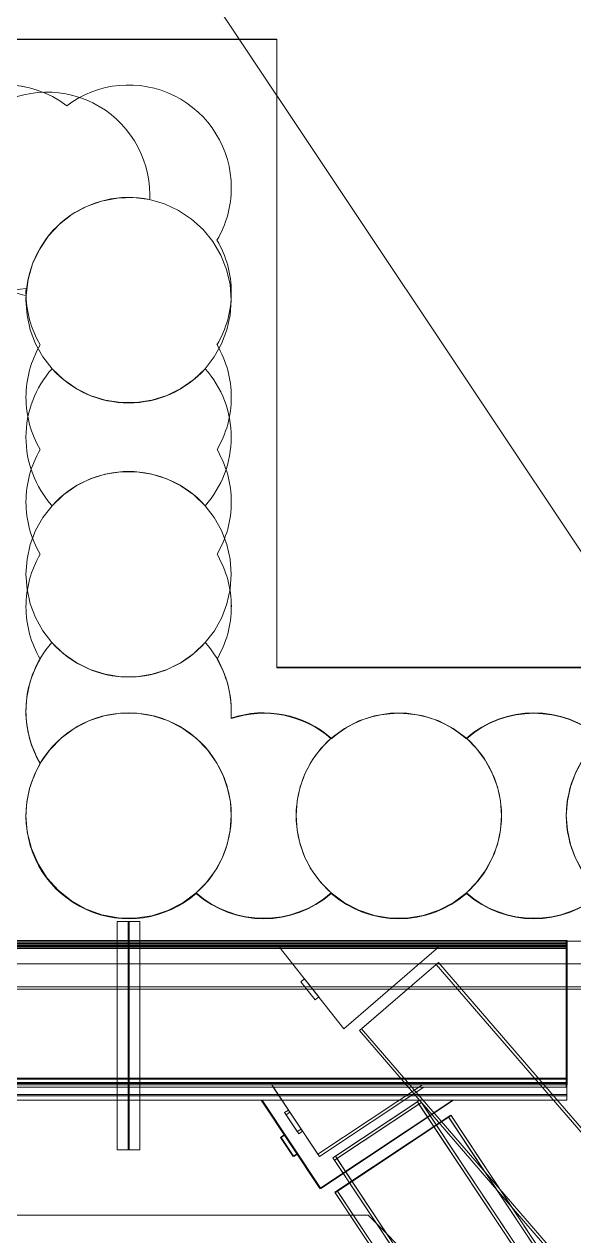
# Model space of a CAD drawing. Header units: metres. Extents: x 1753726 to 1755216, y 5920592 to 5921703.
# Drawn here: x 1755126.97 to 1755129.38, y 5921417.13 to 5921422.43 of the extents above; entities that cross this region are included whole.
import ezdxf

# ---------------------------------------------------------------- set-up
doc = ezdxf.new("R2010")
doc.units = ezdxf.units.M
for name, color, linetype, lineweight in [('A-FLOR-____-OTLN', 9, 'Continuous', 9), ('A-WALL-____-OTLN', 2, 'Continuous', 9), ('S-BEAM-____-OTLN', 7, 'Continuous', 9), ('S-FNDN-____-OTLN', 7, 'Continuous', 9)]:
    doc.layers.add(name, color=color, linetype=linetype, lineweight=lineweight)

# ---------------------------------------------------------------- blocks, each defined once
blk = doc.blocks.new('WALL CHAMFERS - WALL CHAMFERS-4050739-X-ARUP-GL-HERNE_BAY_ALIGNMENT')
at = {"layer": 'A-WALL-____-OTLN'}
blk.add_line((693.7955, 300.7049), (694.4955, 300.0049), dxfattribs=at)
blk = doc.blocks.new('308492-ARUP-STPW-MOD-1600_rvt-1-X-ARUP-GL-HERNE_BAY_ALIGNMENT')
at = {"layer": 'A-WALL-____-OTLN'}
for p, q in [((1755126.7805, 5921418.2154), (1755130.1803, 5921418.2154)), ((1755128.4803, 5921417.2154), (1755119.2805, 5921417.2154))]:
    blk.add_line(p, q, dxfattribs=at)
blk.add_blockref('WALL CHAMFERS - WALL CHAMFERS-4050739-X-ARUP-GL-HERNE_BAY_ALIGNMENT', (1754434.6848, 5921116.5106), dxfattribs=at)
blk = doc.blocks.new('Arup_Beam_Steel Circular Hollow Section_CHS_AU - STRUT 1A-5182775-X-ARUP-GL-HERNE_BAY_ALIGNMENT')
at = {"layer": 'S-BEAM-____-OTLN'}
for p, q in [((-2.9987, 0.2158), (2.9987, 0.2158)), ((-2.9987, -0.2158), (2.9987, -0.2158))]:
    blk.add_line(p, q, dxfattribs=at)
blk = doc.blocks.new('Arup_Beam_Steel Circular Hollow Section_CHS_AU - 4389171-X-ARUP-GL-HERNE_BAY_ALIGNMENT')
at = {"layer": 'S-BEAM-____-OTLN'}
for p, q in [((693.7575, 301.5129), (694.1033, 301.8116)), ((693.7575, 301.5129), (694.1033, 301.8116)), ((694.0937, 301.8033), (693.7671, 301.5212)), ((694.0937, 301.8033), (693.7671, 301.5212)), ((698.0142, 297.2647), (694.0937, 301.8033)), ((698.0239, 297.273), (694.1033, 301.8116)), ((693.7575, 301.5129), (697.678, 296.9743)), ((693.7671, 301.5212), (697.6876, 296.9826)), ((698.0239, 297.273), (697.678, 296.9743)), ((698.0239, 297.273), (697.678, 296.9743)), ((697.6876, 296.9826), (698.0142, 297.2647)), ((697.6876, 296.9826), (698.0142, 297.2647))]:
    blk.add_line(p, q, dxfattribs=at)
blk = doc.blocks.new('Arup_Beam_Steel Circular Hollow Section_CHS_AU - STRUT 2B-5217253-X-ARUP-GL-HERNE_BAY_ALIGNMENT')
at = {"layer": 'S-BEAM-____-OTLN'}
for p, q in [((-3.0682, 0.2158), (3.0682, 0.2158)), ((-3.0682, -0.2158), (3.0682, -0.2158))]:
    blk.add_line(p, q, dxfattribs=at)
blk = doc.blocks.new('Arup_Beam_Steel Circular Hollow Section_CHS_AU - 4607438-X-ARUP-GL-HERNE_BAY_ALIGNMENT')
at = {"layer": 'S-BEAM-____-OTLN'}
for p, q in [((693.6415, 300.9556), (694.0221, 301.2086)), ((693.6415, 300.9556), (694.0221, 301.2086)), ((694.0115, 301.2015), (693.6521, 300.9627)), ((694.0115, 301.2015), (693.6521, 300.9627)), ((697.4077, 296.0907), (694.0115, 301.2015)), ((697.4183, 296.0977), (694.0221, 301.2086)), ((693.6415, 300.9556), (697.0377, 295.8448)), ((693.6521, 300.9627), (697.0483, 295.8518))]:
    blk.add_line(p, q, dxfattribs=at)
blk = doc.blocks.new('Arup_Beam_Steel Circular Hollow Section_CHS_AU - STRUT 3B-5299542-X-ARUP-GL-HERNE_BAY_ALIGNMENT')
at = {"layer": 'S-BEAM-____-OTLN'}
for p, q in [((-3.026, 0.2158), (3.026, 0.2158)), ((-3.026, -0.2158), (3.026, -0.2158))]:
    blk.add_line(p, q, dxfattribs=at)
blk = doc.blocks.new('Arup_Beam_Steel Circular Hollow Section_CHS_AU - 4747192-X-ARUP-GL-HERNE_BAY_ALIGNMENT')
at = {"layer": 'S-BEAM-____-OTLN'}
for p, q in [((693.6481, 300.9456), (694.0288, 301.1986)), ((693.6481, 300.9456), (694.0288, 301.1986)), ((694.0182, 301.1915), (693.6587, 300.9527)), ((694.0182, 301.1915), (693.6587, 300.9527)), ((697.3677, 296.1509), (694.0182, 301.1915)), ((697.3783, 296.1579), (694.0288, 301.1986)), ((693.6481, 300.9456), (696.9977, 295.905)), ((693.6587, 300.9527), (697.0083, 295.912)), ((697.3783, 296.1579), (696.9977, 295.905)), ((697.3783, 296.1579), (696.9977, 295.905)), ((697.0083, 295.912), (697.3677, 296.1509)), ((697.0083, 295.912), (697.3677, 296.1509))]:
    blk.add_line(p, q, dxfattribs=at)
blk = doc.blocks.new('Arup_Beam_Steel Circular Hollow Section_CHS_AU - STRUT 4B-5167295-X-ARUP-GL-HERNE_BAY_ALIGNMENT')
at = {"layer": 'S-BEAM-____-OTLN'}
for p, q in [((-2.8845, 0.2923), (2.8845, 0.2923)), ((-2.8845, -0.2923), (2.8845, -0.2923))]:
    blk.add_line(p, q, dxfattribs=at)
blk = doc.blocks.new('Arup_Beam_Steel Circular Hollow Section_CHS_AU - 4747211-X-ARUP-GL-HERNE_BAY_ALIGNMENT')
at = {"layer": 'S-BEAM-____-OTLN'}
for p, q in [((693.651, 300.8031), (694.159, 301.1408)), ((693.651, 300.8031), (694.159, 301.1408)), ((694.1484, 301.1337), (693.6615, 300.8102)), ((694.1484, 301.1337), (693.6615, 300.8102)), ((697.3413, 296.3289), (694.1484, 301.1337)), ((697.3519, 296.3359), (694.159, 301.1408)), ((693.651, 300.8031), (696.8438, 295.9983)), ((693.6615, 300.8102), (696.8544, 296.0053)), ((697.3519, 296.3359), (696.8438, 295.9983)), ((697.3519, 296.3359), (696.8438, 295.9983)), ((696.8544, 296.0053), (697.3413, 296.3289)), ((696.8544, 296.0053), (697.3413, 296.3289))]:
    blk.add_line(p, q, dxfattribs=at)
blk = doc.blocks.new('Arup_Beam_Steel Circular Hollow Section_CHS_AU - STRUT 5B-5168537-X-ARUP-GL-HERNE_BAY_ALIGNMENT')
at = {"layer": 'S-BEAM-____-OTLN'}
for p, q in [((-2.8853, 0.2923), (2.8853, 0.2923)), ((-2.8853, -0.2923), (2.8853, -0.2923))]:
    blk.add_line(p, q, dxfattribs=at)
blk = doc.blocks.new('Arup_Beam_Steel Circular Hollow Section_CHS_AU - 4747230-X-ARUP-GL-HERNE_BAY_ALIGNMENT')
at = {"layer": 'S-BEAM-____-OTLN'}
for p, q in [((693.6498, 300.8049), (694.1578, 301.1425)), ((693.6498, 300.8049), (694.1578, 301.1425)), ((694.1473, 301.1355), (693.6604, 300.8119)), ((694.1473, 301.1355), (693.6604, 300.8119)), ((697.341, 296.3293), (694.1473, 301.1355)), ((697.3516, 296.3364), (694.1578, 301.1425)), ((693.6498, 300.8049), (696.8435, 295.9988)), ((693.6604, 300.8119), (696.8541, 296.0058)), ((697.3516, 296.3364), (696.8435, 295.9988)), ((697.3516, 296.3364), (696.8435, 295.9988)), ((696.8541, 296.0058), (697.341, 296.3293)), ((696.8541, 296.0058), (697.341, 296.3293))]:
    blk.add_line(p, q, dxfattribs=at)
blk = doc.blocks.new('STRUT END ANGLED 1 - STRUT END ANGLED 1-5070105-X-ARUP-GL-HERNE_BAY_ALIGNMENT')
at = {"layer": 'S-BEAM-____-OTLN'}
for p, q in [((694.1058, 301.8799), (693.4058, 301.8799)), ((693.4058, 301.8799), (693.6896, 301.5203)), ((693.6896, 301.5203), (693.4058, 301.8799)), ((693.4058, 301.8799), (694.1058, 301.8799)), ((693.6896, 301.5203), (693.4058, 301.8799)), ((693.4058, 301.8799), (694.1058, 301.8799)), ((694.1058, 301.8799), (693.4058, 301.8799)), ((693.4058, 301.8799), (693.6896, 301.5203)), ((693.6896, 301.5203), (694.1058, 301.8799)), ((694.1058, 301.8799), (693.6896, 301.5203)), ((694.1058, 301.8799), (693.6896, 301.5203)), ((693.6896, 301.5203), (694.1058, 301.8799)), ((693.5167, 301.7393), (693.501, 301.7269)), ((693.501, 301.7269), (693.5167, 301.7393)), ((693.501, 301.7269), (693.563, 301.6485)), ((693.563, 301.6485), (693.501, 301.7269)), ((693.5787, 301.6608), (693.5167, 301.7393)), ((693.5167, 301.7393), (693.5787, 301.6608)), ((693.563, 301.6485), (693.5787, 301.6608)), ((693.5787, 301.6608), (693.563, 301.6485))]:
    blk.add_line(p, q, dxfattribs=at)
blk = doc.blocks.new('STRUT END ANGLED 2 - STRUT END ANGLED 1-5070393-X-ARUP-GL-HERNE_BAY_ALIGNMENT')
at = {"layer": 'S-BEAM-____-OTLN'}
for p, q in [((694.0332, 301.2759), (693.3728, 301.2759)), ((693.3728, 301.2759), (693.5751, 300.9715)), ((693.5751, 300.9715), (693.3728, 301.2759)), ((693.3728, 301.2759), (694.0332, 301.2759)), ((693.5751, 300.9715), (693.3728, 301.2759)), ((693.3728, 301.2759), (694.0332, 301.2759)), ((694.0332, 301.2759), (693.3728, 301.2759)), ((693.3728, 301.2759), (693.5751, 300.9715)), ((693.5751, 300.9715), (694.0332, 301.2759)), ((694.0332, 301.2759), (693.5751, 300.9715)), ((694.0332, 301.2759), (693.5751, 300.9715)), ((693.5751, 300.9715), (694.0332, 301.2759)), ((693.4463, 301.1654), (693.4296, 301.1543)), ((693.4296, 301.1543), (693.4463, 301.1654)), ((693.4296, 301.1543), (693.485, 301.071)), ((693.485, 301.071), (693.4296, 301.1543)), ((693.5016, 301.0821), (693.4463, 301.1654)), ((693.4463, 301.1654), (693.5016, 301.0821)), ((693.485, 301.071), (693.5016, 301.0821)), ((693.5016, 301.0821), (693.485, 301.071))]:
    blk.add_line(p, q, dxfattribs=at)
blk = doc.blocks.new('STRUT END ANGLED 3 - STRUT END ANGLED 1-5071234-X-ARUP-GL-HERNE_BAY_ALIGNMENT')
at = {"layer": 'S-BEAM-____-OTLN'}
for p, q in [((694.0398, 301.2659), (693.3794, 301.2659)), ((693.3794, 301.2659), (693.5817, 300.9615)), ((693.5817, 300.9615), (693.3794, 301.2659)), ((693.3794, 301.2659), (694.0398, 301.2659)), ((693.5817, 300.9615), (693.3794, 301.2659)), ((693.3794, 301.2659), (694.0398, 301.2659)), ((694.0398, 301.2659), (693.3794, 301.2659)), ((693.3794, 301.2659), (693.5817, 300.9615)), ((693.5817, 300.9615), (694.0398, 301.2659)), ((694.0398, 301.2659), (693.5817, 300.9615)), ((694.0398, 301.2659), (693.5817, 300.9615)), ((693.5817, 300.9615), (694.0398, 301.2659)), ((693.4529, 301.1554), (693.4363, 301.1443)), ((693.4363, 301.1443), (693.4529, 301.1554)), ((693.4363, 301.1443), (693.4916, 301.061)), ((693.4916, 301.061), (693.4363, 301.1443)), ((693.5083, 301.0721), (693.4529, 301.1554)), ((693.4529, 301.1554), (693.5083, 301.0721)), ((693.4916, 301.061), (693.5083, 301.0721)), ((693.5083, 301.0721), (693.4916, 301.061))]:
    blk.add_line(p, q, dxfattribs=at)
blk = doc.blocks.new('STRUT END ANGLED 4 - STRUT END ANGLED 1-5071539-X-ARUP-GL-HERNE_BAY_ALIGNMENT')
at = {"layer": 'S-BEAM-____-OTLN'}
for p, q in [((694.1698, 301.2079), (693.3306, 301.2079)), ((693.3306, 301.2079), (693.5876, 300.8211)), ((693.5876, 300.8211), (693.3306, 301.2079)), ((693.3306, 301.2079), (694.1698, 301.2079)), ((693.5876, 300.8211), (693.3306, 301.2079)), ((693.3306, 301.2079), (694.1698, 301.2079)), ((694.1698, 301.2079), (693.3306, 301.2079)), ((693.3306, 301.2079), (693.5876, 300.8211)), ((693.5876, 300.8211), (694.1698, 301.2079)), ((694.1698, 301.2079), (693.5876, 300.8211)), ((694.1698, 301.2079), (693.5876, 300.8211)), ((693.5876, 300.8211), (694.1698, 301.2079)), ((693.4314, 301.0562), (693.4148, 301.0451)), ((693.4148, 301.0451), (693.4314, 301.0562)), ((693.4148, 301.0451), (693.4701, 300.9618)), ((693.4701, 300.9618), (693.4148, 301.0451)), ((693.4868, 300.9729), (693.4314, 301.0562)), ((693.4314, 301.0562), (693.4868, 300.9729)), ((693.4701, 300.9618), (693.4868, 300.9729)), ((693.4868, 300.9729), (693.4701, 300.9618))]:
    blk.add_line(p, q, dxfattribs=at)
blk = doc.blocks.new('STRUT END ANGLED 5 - STRUT END ANGLED 1-5071912-X-ARUP-GL-HERNE_BAY_ALIGNMENT')
at = {"layer": 'S-BEAM-____-OTLN'}
for p, q in [((694.166, 301.2079), (693.3268, 301.2079)), ((693.3268, 301.2079), (693.5838, 300.8211)), ((693.5838, 300.8211), (693.3268, 301.2079)), ((693.3268, 301.2079), (694.166, 301.2079)), ((693.5838, 300.8211), (693.3268, 301.2079)), ((693.3268, 301.2079), (694.166, 301.2079)), ((694.166, 301.2079), (693.3268, 301.2079)), ((693.3268, 301.2079), (693.5838, 300.8211)), ((693.5838, 300.8211), (694.166, 301.2079)), ((694.166, 301.2079), (693.5838, 300.8211)), ((694.166, 301.2079), (693.5838, 300.8211)), ((693.5838, 300.8211), (694.166, 301.2079)), ((693.4276, 301.0562), (693.411, 301.0451)), ((693.411, 301.0451), (693.4276, 301.0562)), ((693.411, 301.0451), (693.4663, 300.9618)), ((693.4663, 300.9618), (693.411, 301.0451)), ((693.483, 300.9729), (693.4276, 301.0562)), ((693.4276, 301.0562), (693.483, 300.9729)), ((693.4663, 300.9618), (693.483, 300.9729)), ((693.483, 300.9729), (693.4663, 300.9618))]:
    blk.add_line(p, q, dxfattribs=at)
blk = doc.blocks.new('HB_Struct Framing_Support_2 - HB_Struct Framing_Support-5141438-X-ARUP-GL-HERNE_BAY_ALIGNMENT')
at = {"layer": 'S-BEAM-____-OTLN'}
for p, q in [((0.0495, -0.015), (-0.0495, -0.015)), ((-0.0495, -0.015), (-0.0133, -0.015)), ((-0.0133, -0.015), (-0.0495, -0.015)), ((-0.0495, -0.015), (0.0495, -0.015)), ((-0.0495, -0.015), (-0.0495, -1.015)), ((-0.0495, -0.015), (-0.0495, -1.015)), ((-0.0495, -0.015), (-0.0495, -1.015)), ((-0.0495, -0.015), (-0.0495, -1.015)), ((-0.0133, -0.015), (-0.0023, -0.015)), ((-0.0133, -0.015), (-0.0023, -0.015)), ((-0.0023, -1.015), (-0.0023, -0.015)), ((-0.0023, -1.015), (-0.0023, -0.015)), ((0.0023, -0.015), (0.0023, -1.015)), ((0.0023, -0.015), (0.0133, -0.015)), ((0.0023, -0.015), (0.0133, -0.015)), ((0.0023, -1.015), (0.0023, -0.015)), ((0.0495, -0.015), (0.0133, -0.015)), ((0.0133, -0.015), (0.0495, -0.015)), ((0.0495, -1.015), (0.0495, -0.015)), ((0.0495, -0.015), (0.0495, -1.015)), ((0.0495, -0.015), (0.0495, -1.015)), ((0.0495, -0.015), (0.0495, -1.015)), ((0.0495, -1.015), (-0.0495, -1.015)), ((-0.0495, -1.015), (-0.0133, -1.015)), ((-0.0133, -1.015), (-0.0495, -1.015)), ((-0.0495, -1.015), (0.0495, -1.015)), ((-0.0023, -1.015), (-0.0133, -1.015)), ((-0.0023, -1.015), (-0.0133, -1.015)), ((0.0133, -1.015), (0.0023, -1.015)), ((0.0133, -1.015), (0.0023, -1.015)), ((0.0495, -1.015), (0.0133, -1.015)), ((0.0133, -1.015), (0.0495, -1.015))]:
    blk.add_line(p, q, dxfattribs=at)
blk = doc.blocks.new('308492-ARUP-STTW-MOD-0100_rvt-1-X-ARUP-GL-HERNE_BAY_ALIGNMENT')
at = {"layer": 'S-BEAM-____-OTLN'}
for p, q in [((1755128.0805, 5921422.3649), (1755126.8805, 5921422.3649)), ((1755126.8805, 5921422.3649), (1755128.0805, 5921422.3649)), ((1755128.0805, 5921419.6154), (1755128.0805, 5921422.3649)), ((1755128.0805, 5921422.3649), (1755128.0805, 5921419.6154)), ((1755132.8015, 5921419.6154), (1755128.0805, 5921419.6154)), ((1755128.0805, 5921419.6154), (1755132.8015, 5921419.6154)), ((1755126.2055, 5921418.4185), (1755129.3505, 5921418.4185)), ((1755129.3505, 5921418.4185), (1755126.2055, 5921418.4185)), ((1755126.2105, 5921418.4185), (1755129.3505, 5921418.4185)), ((1755129.3505, 5921418.4185), (1755126.2105, 5921418.4185)), ((1755129.3483, 5921418.4185), (1755126.2482, 5921418.4185)), ((1755129.3483, 5921418.4185), (1755126.2482, 5921418.4185)), ((1755126.2631, 5921418.4185), (1755129.3526, 5921418.4185)), ((1755129.3526, 5921418.4185), (1755126.2631, 5921418.4185)), ((1755126.8805, 5921418.4154), (1755132.8015, 5921418.4154)), ((1755126.8805, 5921418.4154), (1755132.8015, 5921418.4154)), ((1755129.3483, 5921418.4035), (1755129.3483, 5921418.4185)), ((1755129.3483, 5921418.4185), (1755129.3483, 5921418.4035)), ((1755129.3505, 5921418.3935), (1755129.3505, 5921418.4185)), ((1755129.3505, 5921418.4185), (1755129.3505, 5921418.3935)), ((1755129.3505, 5921418.3985), (1755129.3505, 5921418.4185)), ((1755129.3505, 5921418.4185), (1755129.3505, 5921418.3985)), ((1755129.3526, 5921418.4185), (1755129.3526, 5921418.4085)), ((1755129.3526, 5921418.4185), (1755129.3526, 5921418.4085)), ((1755126.2055, 5921418.3985), (1755129.3505, 5921418.3985)), ((1755129.3505, 5921418.3985), (1755126.2055, 5921418.3985)), ((1755126.2055, 5921418.3985), (1755129.3505, 5921418.3985)), ((1755129.3505, 5921418.3985), (1755126.2055, 5921418.3985)), ((1755129.3505, 5921418.3985), (1755126.2055, 5921418.3985)), ((1755129.3505, 5921418.3985), (1755126.2055, 5921418.3985)), ((1755126.2105, 5921418.3935), (1755129.3505, 5921418.3935)), ((1755129.3505, 5921418.3935), (1755126.2105, 5921418.3935)), ((1755126.2105, 5921418.3935), (1755129.3505, 5921418.3935)), ((1755129.3505, 5921418.3935), (1755126.2105, 5921418.3935)), ((1755129.3505, 5921418.3935), (1755126.2105, 5921418.3935)), ((1755129.3505, 5921418.3935), (1755126.2105, 5921418.3935)), ((1755129.3483, 5921418.4035), (1755126.2482, 5921418.4035)), ((1755129.3483, 5921418.4035), (1755126.2482, 5921418.4035)), ((1755126.2482, 5921418.4035), (1755129.3483, 5921418.4035)), ((1755129.3483, 5921418.4035), (1755126.2482, 5921418.4035)), ((1755129.3483, 5921418.4035), (1755126.2482, 5921418.4035)), ((1755129.3483, 5921418.4035), (1755126.2482, 5921418.4035)), ((1755129.3483, 5921418.3839), (1755126.2482, 5921418.3839)), ((1755126.2482, 5921418.3839), (1755129.3483, 5921418.3839)), ((1755129.3483, 5921418.3839), (1755126.2482, 5921418.3839)), ((1755129.3483, 5921418.3839), (1755126.2482, 5921418.3839)), ((1755129.3483, 5921418.3839), (1755126.2482, 5921418.3839)), ((1755129.3483, 5921418.3839), (1755126.2482, 5921418.3839)), ((1755126.2631, 5921418.4085), (1755129.3526, 5921418.4085)), ((1755129.3526, 5921418.4085), (1755126.2631, 5921418.4085)), ((1755129.3526, 5921418.4085), (1755126.2631, 5921418.4085)), ((1755129.3526, 5921418.4085), (1755126.2631, 5921418.4085)), ((1755129.3526, 5921418.4085), (1755126.2631, 5921418.4085)), ((1755129.3526, 5921418.4085), (1755126.2631, 5921418.4085)), ((1755129.3526, 5921418.3889), (1755126.2631, 5921418.3889)), ((1755129.3526, 5921418.3889), (1755126.2631, 5921418.3889)), ((1755129.3526, 5921418.3889), (1755126.2631, 5921418.3889)), ((1755129.3526, 5921418.3889), (1755126.2631, 5921418.3889)), ((1755129.3526, 5921418.3889), (1755126.2631, 5921418.3889)), ((1755129.3526, 5921418.3889), (1755126.2631, 5921418.3889)), ((1755129.3483, 5921418.3839), (1755129.3483, 5921418.4035)), ((1755129.3483, 5921418.3839), (1755129.3483, 5921418.4035)), ((1755129.3483, 5921418.3839), (1755129.3483, 5921418.4035)), ((1755129.3483, 5921418.4035), (1755129.3483, 5921418.3839)), ((1755129.3483, 5921418.3839), (1755129.3483, 5921418.3699)), ((1755129.3483, 5921418.3699), (1755129.3483, 5921418.3839)), ((1755129.3483, 5921418.3839), (1755129.3483, 5921418.3699)), ((1755129.3483, 5921418.3839), (1755129.3483, 5921418.3699)), ((1755129.3483, 5921417.8251), (1755129.3483, 5921418.3699)), ((1755129.3483, 5921417.8251), (1755129.3483, 5921418.3699)), ((1755129.3483, 5921417.8251), (1755129.3483, 5921418.3699)), ((1755129.3483, 5921418.3699), (1755129.3483, 5921417.8251)), ((1755129.3505, 5921417.7385), (1755129.3505, 5921418.3985)), ((1755129.3505, 5921418.3985), (1755129.3505, 5921417.7385)), ((1755129.3505, 5921417.7385), (1755129.3505, 5921418.3985)), ((1755129.3505, 5921418.3985), (1755129.3505, 5921417.7385)), ((1755129.3505, 5921417.7435), (1755129.3505, 5921418.3935)), ((1755129.3505, 5921418.3935), (1755129.3505, 5921417.7435)), ((1755129.3505, 5921417.7435), (1755129.3505, 5921418.3935)), ((1755129.3505, 5921418.3935), (1755129.3505, 5921417.7435)), ((1755129.3526, 5921418.4085), (1755129.3526, 5921418.3889)), ((1755129.3526, 5921418.4085), (1755129.3526, 5921418.3889)), ((1755129.3526, 5921418.3889), (1755129.3526, 5921418.4085)), ((1755129.3526, 5921418.4085), (1755129.3526, 5921418.3889)), ((1755129.3526, 5921418.3889), (1755129.3526, 5921418.3749)), ((1755129.3526, 5921418.3889), (1755129.3526, 5921418.3749)), ((1755129.3526, 5921418.3889), (1755129.3526, 5921418.3749)), ((1755129.3526, 5921418.3889), (1755129.3526, 5921418.3749)), ((1755129.3526, 5921417.8301), (1755129.3526, 5921418.3749)), ((1755129.3526, 5921418.3749), (1755129.3526, 5921417.8301)), ((1755129.3526, 5921417.8301), (1755129.3526, 5921418.3749)), ((1755129.3526, 5921418.3749), (1755129.3526, 5921417.8301)), ((1755129.3526, 5921417.8161), (1755129.3526, 5921417.8301)), ((1755129.3526, 5921417.8301), (1755129.3526, 5921417.8161)), ((1755129.3526, 5921417.8301), (1755129.3526, 5921417.8161)), ((1755129.3526, 5921417.8301), (1755129.3526, 5921417.8161)), ((1755126.2482, 5921417.8111), (1755129.3483, 5921417.8111)), ((1755129.3483, 5921417.8111), (1755126.2482, 5921417.8111)), ((1755129.3483, 5921417.8111), (1755126.2482, 5921417.8111)), ((1755126.2482, 5921417.8111), (1755129.3483, 5921417.8111)), ((1755129.3483, 5921417.8111), (1755126.2482, 5921417.8111)), ((1755129.3483, 5921417.8111), (1755126.2482, 5921417.8111)), ((1755126.2482, 5921417.7915), (1755129.3483, 5921417.7915)), ((1755129.3483, 5921417.7915), (1755126.2482, 5921417.7915)), ((1755126.2482, 5921417.7915), (1755129.3483, 5921417.7915)), ((1755129.3483, 5921417.7915), (1755126.2482, 5921417.7915)), ((1755126.2482, 5921417.7915), (1755129.3483, 5921417.7915)), ((1755129.3483, 5921417.7915), (1755126.2482, 5921417.7915)), ((1755129.3483, 5921417.7765), (1755126.2482, 5921417.7765)), ((1755129.3483, 5921417.7765), (1755126.2482, 5921417.7765)), ((1755126.2631, 5921417.8161), (1755129.3526, 5921417.8161)), ((1755129.3526, 5921417.8161), (1755126.2631, 5921417.8161)), ((1755129.3526, 5921417.8161), (1755126.2631, 5921417.8161)), ((1755126.2631, 5921417.8161), (1755129.3526, 5921417.8161)), ((1755129.3526, 5921417.8161), (1755126.2631, 5921417.8161)), ((1755129.3526, 5921417.8161), (1755126.2631, 5921417.8161)), ((1755126.2631, 5921417.7965), (1755129.3526, 5921417.7965)), ((1755129.3526, 5921417.7965), (1755126.2631, 5921417.7965)), ((1755126.2631, 5921417.7965), (1755129.3526, 5921417.7965)), ((1755129.3526, 5921417.7965), (1755126.2631, 5921417.7965)), ((1755126.2631, 5921417.7965), (1755129.3526, 5921417.7965)), ((1755129.3526, 5921417.7965), (1755126.2631, 5921417.7965)), ((1755129.3526, 5921417.7865), (1755126.2631, 5921417.7865)), ((1755129.3526, 5921417.7865), (1755126.2631, 5921417.7865)), ((1755129.3483, 5921417.8251), (1755129.3483, 5921417.8111)), ((1755129.3483, 5921417.8251), (1755129.3483, 5921417.8111)), ((1755129.3483, 5921417.8251), (1755129.3483, 5921417.8111)), ((1755129.3483, 5921417.8251), (1755129.3483, 5921417.8111)), ((1755129.3483, 5921417.7915), (1755129.3483, 5921417.8111)), ((1755129.3483, 5921417.8111), (1755129.3483, 5921417.7915)), ((1755129.3483, 5921417.7915), (1755129.3483, 5921417.8111)), ((1755129.3483, 5921417.8111), (1755129.3483, 5921417.7915)), ((1755129.3483, 5921417.7915), (1755129.3483, 5921417.7765)), ((1755129.3483, 5921417.7765), (1755129.3483, 5921417.7915)), ((1755129.3526, 5921417.7965), (1755129.3526, 5921417.8161)), ((1755129.3526, 5921417.8161), (1755129.3526, 5921417.7965)), ((1755129.3526, 5921417.7965), (1755129.3526, 5921417.8161)), ((1755129.3526, 5921417.8161), (1755129.3526, 5921417.7965)), ((1755129.3526, 5921417.7965), (1755129.3526, 5921417.7865)), ((1755129.3526, 5921417.7865), (1755129.3526, 5921417.7965)), ((1755126.2055, 5921417.7385), (1755129.3505, 5921417.7385)), ((1755129.3505, 5921417.7385), (1755126.2055, 5921417.7385)), ((1755126.2055, 5921417.7385), (1755129.3505, 5921417.7385)), ((1755129.3505, 5921417.7385), (1755126.2055, 5921417.7385)), ((1755129.3505, 5921417.7385), (1755126.2055, 5921417.7385)), ((1755129.3505, 5921417.7385), (1755126.2055, 5921417.7385)), ((1755126.2105, 5921417.7435), (1755129.3505, 5921417.7435)), ((1755129.3505, 5921417.7435), (1755126.2105, 5921417.7435)), ((1755126.2105, 5921417.7435), (1755129.3505, 5921417.7435)), ((1755129.3505, 5921417.7435), (1755126.2105, 5921417.7435)), ((1755129.3505, 5921417.7435), (1755126.2105, 5921417.7435)), ((1755129.3505, 5921417.7435), (1755126.2105, 5921417.7435)), ((1755129.3505, 5921417.7435), (1755129.3505, 5921417.7185)), ((1755129.3505, 5921417.7185), (1755129.3505, 5921417.7435)), ((1755129.3505, 5921417.7385), (1755129.3505, 5921417.7185)), ((1755129.3505, 5921417.7185), (1755129.3505, 5921417.7385)), ((1755126.2055, 5921417.7185), (1755129.3505, 5921417.7185)), ((1755129.3505, 5921417.7185), (1755126.2055, 5921417.7185)), ((1755126.2105, 5921417.7185), (1755129.3505, 5921417.7185)), ((1755129.3505, 5921417.7185), (1755126.2105, 5921417.7185))]:
    blk.add_line(p, q, dxfattribs=at)
at = {"layer": 'S-FNDN-____-OTLN'}
for p, q in [((1755120.2807, 5921422.3636), (1755128.0807, 5921422.3636)), ((1755128.0807, 5921422.3636), (1755120.2807, 5921422.3636)), ((1755128.0807, 5921422.3636), (1755128.0807, 5921419.6126)), ((1755128.0807, 5921419.6126), (1755128.0807, 5921422.3636)), ((1755128.0807, 5921419.6126), (1755134.0017, 5921419.6126)), ((1755134.0017, 5921419.6126), (1755128.0807, 5921419.6126)), ((1755132.7017, 5921418.3156), (1755126.7807, 5921418.3156)), ((1755126.7807, 5921418.3156), (1755132.7017, 5921418.3156))]:
    blk.add_line(p, q, dxfattribs=at)
at = {"layer": 'S-FNDN-____-OTLN', "flags": 128}
for points in [[(1755126.981, 5921421.2428), (1755126.9897, 5921421.3129), (1755127.0094, 5921421.3809), (1755127.0395, 5921421.4449), (1755127.0792, 5921421.5034), (1755127.1277, 5921421.555), (1755127.1836, 5921421.5984), (1755127.2456, 5921421.6324), (1755127.3122, 5921421.6563), (1755127.3817, 5921421.6695), (1755127.4524, 5921421.6716), (1755127.5226, 5921421.6626)], [(1755127.5226, 5921421.6626), (1755127.4524, 5921421.6716), (1755127.3817, 5921421.6695), (1755127.3122, 5921421.6563), (1755127.2456, 5921421.6324), (1755127.1836, 5921421.5984), (1755127.1277, 5921421.555), (1755127.0792, 5921421.5034), (1755127.0395, 5921421.4449), (1755127.0094, 5921421.3809), (1755126.9897, 5921421.3129), (1755126.981, 5921421.2428)], [(1755127.5226, 5921421.6626), (1755127.5881, 5921421.6437), (1755127.6499, 5921421.615), (1755127.7068, 5921421.5774), (1755127.7572, 5921421.5316), (1755127.8002, 5921421.4787), (1755127.8347, 5921421.4199), (1755127.86, 5921421.3566), (1755127.8753, 5921421.2902), (1755127.8805, 5921421.2222)], [(1755127.8805, 5921421.2222), (1755127.8753, 5921421.2902), (1755127.86, 5921421.3566), (1755127.8347, 5921421.4199), (1755127.8002, 5921421.4787), (1755127.7572, 5921421.5316), (1755127.7068, 5921421.5774), (1755127.6499, 5921421.615), (1755127.5881, 5921421.6437), (1755127.5226, 5921421.6626)], [(1755126.9805, 5921421.2222), (1755126.9806, 5921421.2325), (1755126.981, 5921421.2428)], [(1755126.981, 5921421.2428), (1755126.9806, 5921421.2325), (1755126.9805, 5921421.2222)], [(1755127.0951, 5921420.9222), (1755127.055, 5921420.9741), (1755127.023, 5921421.0314), (1755126.9995, 5921421.0927), (1755126.9853, 5921421.1567), (1755126.9805, 5921421.2222)], [(1755126.9805, 5921421.2222), (1755126.9853, 5921421.1567), (1755126.9995, 5921421.0927), (1755127.023, 5921421.0314), (1755127.055, 5921420.9741), (1755127.0951, 5921420.9222)], [(1755127.8805, 5921421.2222), (1755127.8757, 5921421.1567), (1755127.8615, 5921421.0927), (1755127.8381, 5921421.0314), (1755127.806, 5921420.9741), (1755127.7659, 5921420.9222)], [(1755127.7659, 5921420.9222), (1755127.806, 5921420.9741), (1755127.8381, 5921421.0314), (1755127.8615, 5921421.0927), (1755127.8757, 5921421.1567), (1755127.8805, 5921421.2222)], [(1755127.7659, 5921420.9222), (1755127.7163, 5921420.8746), (1755127.66, 5921420.8351), (1755127.5984, 5921420.8047), (1755127.5328, 5921420.784), (1755127.4649, 5921420.7735), (1755127.3961, 5921420.7735), (1755127.3282, 5921420.784), (1755127.2626, 5921420.8047), (1755127.201, 5921420.8351), (1755127.1447, 5921420.8746), (1755127.0951, 5921420.9222)], [(1755127.0951, 5921420.9222), (1755127.1447, 5921420.8746), (1755127.201, 5921420.8351), (1755127.2626, 5921420.8047), (1755127.3282, 5921420.784), (1755127.3961, 5921420.7735), (1755127.4649, 5921420.7735), (1755127.5328, 5921420.784), (1755127.5984, 5921420.8047), (1755127.66, 5921420.8351), (1755127.7163, 5921420.8746), (1755127.7659, 5921420.9222)], [(1755127.0951, 5921420.3221), (1755127.1447, 5921420.3697), (1755127.201, 5921420.4092), (1755127.2626, 5921420.4397), (1755127.3282, 5921420.4604), (1755127.3961, 5921420.4708), (1755127.4649, 5921420.4708), (1755127.5328, 5921420.4604), (1755127.5984, 5921420.4397), (1755127.66, 5921420.4092), (1755127.7163, 5921420.3697), (1755127.7659, 5921420.3221)], [(1755127.7659, 5921420.3221), (1755127.7163, 5921420.3697), (1755127.66, 5921420.4092), (1755127.5984, 5921420.4397), (1755127.5328, 5921420.4604), (1755127.4649, 5921420.4708), (1755127.3961, 5921420.4708), (1755127.3282, 5921420.4604), (1755127.2626, 5921420.4397), (1755127.201, 5921420.4092), (1755127.1447, 5921420.3697), (1755127.0951, 5921420.3221)], [(1755126.9805, 5921420.0222), (1755126.9853, 5921420.0876), (1755126.9995, 5921420.1517), (1755127.023, 5921420.213), (1755127.055, 5921420.2702), (1755127.0951, 5921420.3221)], [(1755127.0951, 5921420.3221), (1755127.055, 5921420.2702), (1755127.023, 5921420.213), (1755126.9995, 5921420.1517), (1755126.9853, 5921420.0876), (1755126.9805, 5921420.0222)], [(1755127.7659, 5921420.3221), (1755127.806, 5921420.2702), (1755127.8381, 5921420.213), (1755127.8615, 5921420.1517), (1755127.8757, 5921420.0876), (1755127.8805, 5921420.0222)], [(1755127.8805, 5921420.0222), (1755127.8757, 5921420.0876), (1755127.8615, 5921420.1517), (1755127.8381, 5921420.213), (1755127.806, 5921420.2702), (1755127.7659, 5921420.3221)], [(1755127.0943, 5921419.7231), (1755127.0545, 5921419.7749), (1755127.0227, 5921419.832), (1755126.9994, 5921419.8931), (1755126.9853, 5921419.9569), (1755126.9805, 5921420.0222)], [(1755126.9805, 5921420.0222), (1755126.9853, 5921419.9569), (1755126.9994, 5921419.8931), (1755127.0227, 5921419.832), (1755127.0545, 5921419.7749), (1755127.0943, 5921419.7231)], [(1755127.8805, 5921420.0222), (1755127.8758, 5921419.9569), (1755127.8616, 5921419.8931), (1755127.8384, 5921419.832), (1755127.8065, 5921419.7749), (1755127.7667, 5921419.7231)], [(1755127.7667, 5921419.7231), (1755127.8065, 5921419.7749), (1755127.8384, 5921419.832), (1755127.8616, 5921419.8931), (1755127.8758, 5921419.9569), (1755127.8805, 5921420.0222)], [(1755127.7667, 5921419.7231), (1755127.7171, 5921419.6752), (1755127.6607, 5921419.6355), (1755127.5989, 5921419.6049), (1755127.5332, 5921419.584), (1755127.465, 5921419.5735), (1755127.396, 5921419.5735), (1755127.3279, 5921419.584), (1755127.2621, 5921419.6049), (1755127.2003, 5921419.6355), (1755127.144, 5921419.6752), (1755127.0943, 5921419.7231)], [(1755127.0943, 5921419.7231), (1755127.144, 5921419.6752), (1755127.2003, 5921419.6355), (1755127.2621, 5921419.6049), (1755127.3279, 5921419.584), (1755127.396, 5921419.5735), (1755127.465, 5921419.5735), (1755127.5332, 5921419.584), (1755127.5989, 5921419.6049), (1755127.6607, 5921419.6355), (1755127.7171, 5921419.6752), (1755127.7667, 5921419.7231)], [(1755127.8805, 5921419.4239), (1755127.8802, 5921419.4079), (1755127.8794, 5921419.3919)], [(1755127.8794, 5921419.3919), (1755127.8802, 5921419.4079), (1755127.8805, 5921419.4239)], [(1755127.0433, 5921419.1946), (1755127.0846, 5921419.2532), (1755127.1347, 5921419.3045), (1755127.1922, 5921419.3472), (1755127.2559, 5921419.3801), (1755127.3239, 5921419.4026), (1755127.3947, 5921419.414), (1755127.4663, 5921419.414), (1755127.5371, 5921419.4026), (1755127.6052, 5921419.3801), (1755127.6688, 5921419.3472), (1755127.7264, 5921419.3045), (1755127.7764, 5921419.2532), (1755127.8177, 5921419.1946)], [(1755127.8177, 5921419.1946), (1755127.7764, 5921419.2532), (1755127.7264, 5921419.3045), (1755127.6688, 5921419.3472), (1755127.6052, 5921419.3801), (1755127.5371, 5921419.4026), (1755127.4663, 5921419.414), (1755127.3947, 5921419.414), (1755127.3239, 5921419.4026), (1755127.2559, 5921419.3801), (1755127.1922, 5921419.3472), (1755127.1347, 5921419.3045), (1755127.0846, 5921419.2532), (1755127.0433, 5921419.1946)], [(1755128.3186, 5921419.3043), (1755128.3763, 5921419.347), (1755128.4399, 5921419.3801), (1755128.508, 5921419.4026), (1755128.5788, 5921419.414), (1755128.6506, 5921419.414), (1755128.7214, 5921419.4026), (1755128.7895, 5921419.3801), (1755128.8532, 5921419.347), (1755128.9108, 5921419.3043)], [(1755128.9108, 5921419.3043), (1755128.8532, 5921419.347), (1755128.7895, 5921419.3801), (1755128.7214, 5921419.4026), (1755128.6506, 5921419.414), (1755128.5788, 5921419.414), (1755128.508, 5921419.4026), (1755128.4399, 5921419.3801), (1755128.3763, 5921419.347), (1755128.3186, 5921419.3043)], [(1755128.1647, 5921418.9654), (1755128.1692, 5921419.0292), (1755128.1828, 5921419.0916), (1755128.205, 5921419.1515), (1755128.2355, 5921419.2077), (1755128.2736, 5921419.2589), (1755128.3186, 5921419.3043)], [(1755128.3186, 5921419.3043), (1755128.2736, 5921419.2589), (1755128.2355, 5921419.2077), (1755128.205, 5921419.1515), (1755128.1828, 5921419.0916), (1755128.1692, 5921419.0292), (1755128.1647, 5921418.9654)], [(1755128.9108, 5921419.3043), (1755128.9558, 5921419.259), (1755128.9939, 5921419.2077), (1755129.0244, 5921419.1515), (1755129.0466, 5921419.0916), (1755129.0602, 5921419.0292), (1755129.0647, 5921418.9654)], [(1755129.0647, 5921418.9654), (1755129.0602, 5921419.0292), (1755129.0466, 5921419.0916), (1755129.0244, 5921419.1515), (1755128.9939, 5921419.2077), (1755128.9558, 5921419.259), (1755128.9108, 5921419.3043)], [(1755129.3489, 5921418.9654), (1755129.3534, 5921419.0292), (1755129.367, 5921419.0916), (1755129.3892, 5921419.1515), (1755129.4197, 5921419.2077), (1755129.4578, 5921419.259), (1755129.5028, 5921419.3043)], [(1755129.5028, 5921419.3043), (1755129.4578, 5921419.259), (1755129.4197, 5921419.2077), (1755129.3892, 5921419.1515), (1755129.367, 5921419.0916), (1755129.3534, 5921419.0292), (1755129.3489, 5921418.9654)], [(1755126.9805, 5921418.9654), (1755126.9845, 5921419.0254), (1755126.9965, 5921419.0843), (1755127.0162, 5921419.141), (1755127.0433, 5921419.1946)], [(1755127.0433, 5921419.1946), (1755127.0162, 5921419.141), (1755126.9965, 5921419.0843), (1755126.9845, 5921419.0254), (1755126.9805, 5921418.9654)], [(1755127.8177, 5921419.1946), (1755127.8448, 5921419.141), (1755127.8645, 5921419.0843), (1755127.8765, 5921419.0254), (1755127.8805, 5921418.9654)], [(1755127.8805, 5921418.9654), (1755127.8765, 5921419.0254), (1755127.8645, 5921419.0843), (1755127.8448, 5921419.141), (1755127.8177, 5921419.1946)], [(1755127.7266, 5921418.6265), (1755127.6675, 5921418.5829), (1755127.602, 5921418.5494), (1755127.532, 5921418.527), (1755127.4593, 5921418.5163), (1755127.3859, 5921418.5176), (1755127.3136, 5921418.5309), (1755127.2444, 5921418.5557), (1755127.1802, 5921418.5915), (1755127.1227, 5921418.6372), (1755127.0734, 5921418.6917), (1755127.0336, 5921418.7534), (1755127.0044, 5921418.8209), (1755126.9865, 5921418.8922), (1755126.9805, 5921418.9654)], [(1755126.9805, 5921418.9654), (1755126.9865, 5921418.8922), (1755127.0044, 5921418.8209), (1755127.0336, 5921418.7534), (1755127.0734, 5921418.6917), (1755127.1227, 5921418.6372), (1755127.1802, 5921418.5915), (1755127.2444, 5921418.5557), (1755127.3136, 5921418.5309), (1755127.3859, 5921418.5176), (1755127.4593, 5921418.5163), (1755127.532, 5921418.527), (1755127.602, 5921418.5494), (1755127.6675, 5921418.5829), (1755127.7266, 5921418.6265)], [(1755127.8805, 5921418.9654), (1755127.876, 5921418.9016), (1755127.8624, 5921418.8392), (1755127.8402, 5921418.7793), (1755127.8097, 5921418.7231), (1755127.7716, 5921418.6719), (1755127.7266, 5921418.6265)], [(1755127.7266, 5921418.6265), (1755127.7716, 5921418.6719), (1755127.8097, 5921418.7231), (1755127.8402, 5921418.7793), (1755127.8624, 5921418.8392), (1755127.876, 5921418.9016), (1755127.8805, 5921418.9654)], [(1755128.3186, 5921418.6265), (1755128.2736, 5921418.6719), (1755128.2355, 5921418.7231), (1755128.205, 5921418.7793), (1755128.1828, 5921418.8392), (1755128.1692, 5921418.9016), (1755128.1647, 5921418.9654)], [(1755128.1647, 5921418.9654), (1755128.1692, 5921418.9016), (1755128.1828, 5921418.8392), (1755128.205, 5921418.7793), (1755128.2355, 5921418.7231), (1755128.2736, 5921418.6719), (1755128.3186, 5921418.6265)], [(1755129.0647, 5921418.9654), (1755129.0602, 5921418.9016), (1755129.0466, 5921418.8392), (1755129.0244, 5921418.7793), (1755128.9939, 5921418.7231), (1755128.9558, 5921418.6719), (1755128.9108, 5921418.6265)], [(1755128.9108, 5921418.6265), (1755128.9558, 5921418.6719), (1755128.9939, 5921418.7231), (1755129.0244, 5921418.7793), (1755129.0466, 5921418.8392), (1755129.0602, 5921418.9016), (1755129.0647, 5921418.9654)], [(1755129.5028, 5921418.6265), (1755129.4578, 5921418.6719), (1755129.4197, 5921418.7231), (1755129.3892, 5921418.7793), (1755129.367, 5921418.8392), (1755129.3534, 5921418.9016), (1755129.3489, 5921418.9654)], [(1755129.3489, 5921418.9654), (1755129.3534, 5921418.9016), (1755129.367, 5921418.8392), (1755129.3892, 5921418.7793), (1755129.4197, 5921418.7231), (1755129.4578, 5921418.6719), (1755129.5028, 5921418.6265)], [(1755128.9108, 5921418.6265), (1755128.8532, 5921418.5838), (1755128.7895, 5921418.5507), (1755128.7214, 5921418.5282), (1755128.6506, 5921418.5168), (1755128.5788, 5921418.5168), (1755128.508, 5921418.5282), (1755128.4399, 5921418.5507), (1755128.3763, 5921418.5838), (1755128.3186, 5921418.6265)], [(1755128.3186, 5921418.6265), (1755128.3763, 5921418.5838), (1755128.4399, 5921418.5507), (1755128.508, 5921418.5282), (1755128.5788, 5921418.5168), (1755128.6506, 5921418.5168), (1755128.7214, 5921418.5282), (1755128.7895, 5921418.5507), (1755128.8532, 5921418.5838), (1755128.9108, 5921418.6265)]]:
    blk.add_lwpolyline(points, dxfattribs=at)
at = {"layer": 'S-FNDN-____-OTLN'}
for centre, start, end in [((1755127.0731, 5921421.6832), 0, 126.9288), ((1755127.4307, 5921421.7146), 0, 127.0026), ((1755127.4307, 5921421.7146), 329.3371, 360), ((1755127.4307, 5921421.7146), 329.3371, 0), ((1755127.4305, 5921421.2222), 78.1935, 177.3839), ((1755127.4305, 5921421.2222), 78.1935, 177.3839), ((1755127.0731, 5921421.6832), 357.3839, 0), ((1755127.4307, 5921421.2556), 0, 30.6629), ((1755127.4307, 5921421.2556), 0, 30.6629), ((1755126.8891, 5921421.7146), 232.9974, 281.8031), ((1755126.8891, 5921421.7146), 232.9974, 281.8031), ((1755127.0731, 5921421.6832), 226.7853, 258.1935), ((1755127.0731, 5921421.6832), 226.7853, 258.1935), ((1755127.4307, 5921421.2556), 177.6435, 180), ((1755127.4307, 5921421.2556), 180, 210.6268), ((1755127.4307, 5921421.2556), 180, 210.6268), ((1755127.4307, 5921421.2556), 329.3732, 0), ((1755127.4307, 5921420.7971), 149.3732, 180), ((1755127.4307, 5921420.7971), 149.3732, 180), ((1755127.4307, 5921420.7971), 0, 30.6268), ((1755127.4307, 5921420.7971), 0, 30.6268), ((1755127.4305, 5921420.6222), 138.1897, 180), ((1755127.4305, 5921420.6222), 138.1897, 180), ((1755127.4305, 5921421.2222), 221.8103, 318.1897), ((1755127.4305, 5921421.2222), 221.8103, 318.1897), ((1755127.4305, 5921420.6222), 360, 41.8103), ((1755127.4305, 5921420.6222), 0, 41.8103), ((1755127.4307, 5921420.7971), 180, 210.6268), ((1755127.4307, 5921420.7971), 180, 210.6268), ((1755127.4307, 5921420.7971), 329.3732, 360), ((1755127.4307, 5921420.7971), 329.3732, 0), ((1755127.4305, 5921420.6222), 180, 221.8103), ((1755127.4305, 5921420.6222), 180, 221.8103), ((1755127.4305, 5921420.6222), 318.1897, 0), ((1755127.4305, 5921420.6222), 318.1897, 360), ((1755127.4307, 5921420.3386), 149.3732, 180), ((1755127.4307, 5921420.3386), 149.3732, 180), ((1755127.4307, 5921420.3386), 0, 30.6268), ((1755127.4307, 5921420.3386), 0, 30.6268), ((1755127.4305, 5921420.0222), 41.8103, 138.1897), ((1755127.4305, 5921420.0222), 41.8103, 138.1897), ((1755127.4307, 5921420.3386), 180, 210.6268), ((1755127.4307, 5921420.3386), 329.3732, 0), ((1755127.4307, 5921419.8801), 149.3732, 180), ((1755127.4307, 5921419.8801), 149.3732, 180), ((1755127.4307, 5921419.8801), 0, 30.6268), ((1755127.4307, 5921419.8801), 180, 210.6268), ((1755127.4307, 5921419.8801), 180, 210.6268), ((1755127.4307, 5921419.8801), 329.3732, 0), ((1755127.4307, 5921419.8801), 329.3732, 0), ((1755127.4305, 5921419.4239), 138.3388, 180), ((1755127.4305, 5921419.4239), 138.3388, 180), ((1755127.4305, 5921420.0222), 221.6612, 318.3388), ((1755127.4305, 5921420.0222), 221.6612, 318.3388), ((1755127.4305, 5921419.4239), 360, 41.6612), ((1755127.4305, 5921419.4239), 0, 41.6612), ((1755127.4307, 5921419.4216), 149.3732, 180), ((1755127.4307, 5921419.4216), 149.3732, 180), ((1755127.4307, 5921419.4216), 0, 30.6268), ((1755127.4307, 5921419.4216), 360, 30.6268), ((1755127.4305, 5921419.4239), 180, 210.6268), ((1755127.4305, 5921419.4239), 180, 210.6268), ((1755127.4307, 5921419.4216), 180, 210.6268), ((1755127.4307, 5921419.4216), 355.9345, 0), ((1755127.4307, 5921419.4216), 355.9345, 0), ((1755127.4305, 5921418.9654), 30.6268, 149.3732), ((1755127.4305, 5921418.9654), 30.6268, 149.3732), ((1755128.0226, 5921418.9654), 48.8609, 108.5598), ((1755128.0226, 5921418.9654), 48.8609, 108.5598), ((1755128.0228, 5921418.9631), 48.8609, 108.5598), ((1755128.0228, 5921418.9631), 48.8609, 108.5598), ((1755128.6149, 5921418.9631), 48.8609, 131.1391), ((1755128.6149, 5921418.9631), 48.8609, 131.1391), ((1755129.2068, 5921418.9654), 48.8609, 131.1391), ((1755129.2068, 5921418.9654), 48.8609, 131.1391), ((1755129.207, 5921418.9631), 48.8609, 131.1391), ((1755129.207, 5921418.9631), 48.8609, 131.1391), ((1755128.6147, 5921418.9654), 131.1391, 180), ((1755128.6147, 5921418.9654), 0, 48.8609), ((1755128.6147, 5921418.9654), 0, 48.8609), ((1755129.7989, 5921418.9654), 131.1391, 180), ((1755127.4307, 5921418.9631), 149.3732, 180), ((1755127.4307, 5921418.9631), 149.3732, 180), ((1755127.4305, 5921418.9654), 0, 30.6268), ((1755127.4305, 5921418.9654), 0, 30.6268), ((1755127.4307, 5921418.9631), 180, 311.1391), ((1755127.4307, 5921418.9631), 180, 311.1391), ((1755127.4305, 5921418.9654), 311.1391, 0), ((1755127.4305, 5921418.9654), 311.1391, 0), ((1755128.6147, 5921418.9654), 180, 228.8609), ((1755128.6147, 5921418.9654), 180, 228.8609), ((1755128.6147, 5921418.9654), 311.1391, 0), ((1755129.7989, 5921418.9654), 180, 228.8609), ((1755129.7989, 5921418.9654), 180, 228.8609), ((1755128.0226, 5921418.9654), 228.8609, 311.1391), ((1755128.0226, 5921418.9654), 228.8609, 311.1391), ((1755128.0228, 5921418.9631), 228.8609, 311.1391), ((1755128.6149, 5921418.9631), 228.8609, 311.1391), ((1755128.6149, 5921418.9631), 228.8609, 311.1391), ((1755129.2068, 5921418.9654), 228.8609, 311.1391), ((1755129.2068, 5921418.9654), 228.8609, 311.1391), ((1755129.207, 5921418.9631), 228.8609, 311.1391), ((1755129.207, 5921418.9631), 228.8609, 311.1391)]:
    blk.add_arc(centre, 0.45, start, end, dxfattribs=at)
for centre, major_axis, start_param, end_param in [((1755126.8891, 5921421.7146), (-0.3178, 0.3186), 4.853128, 6.144764), ((1755126.8891, 5921421.7146), (0.3396, 0.2952), 0.20937, 1.501006), ((1755127.4307, 5921421.7146), (0.301, 0.3345), 5.445088, 7.661702), ((1755127.0731, 5921421.6832), (-0.4455, 0.0634), 3.282976, 5.498301), ((1755127.0731, 5921421.6832), (-0.4499, 0.0103), 3.118763, 3.164422), ((1755127.4307, 5921421.2556), (0.1807, 0.4121), 1.942931, 1.984059), ((1755127.4307, 5921421.2556), (-0.4227, 0.1542), 2.956898, 3.491436), ((1755127.4307, 5921420.3386), (0.434, 0.1188), 2.874323, 3.408862), ((1755127.4307, 5921420.3386), (-0.0563, 0.4465), 4.052421, 4.586959), ((1755127.4307, 5921419.8801), (-0.2304, 0.3866), 4.17491, 4.709449), ((1755127.4307, 5921419.4216), (-0.0755, 0.4436), 1.402224, 1.936764), ((1755128.6147, 5921418.9654), (0.45, 0), 2.288808, 3.141593), ((1755129.7989, 5921418.9654), (0.45, 0), 2.288808, 3.141593), ((1755128.6147, 5921418.9654), (-0.1054, 0.4375), 3.623088, 4.475872), ((1755128.0228, 5921418.9631), (-0.1581, 0.4213), 2.064574, 3.500599)]:
    blk.add_ellipse(centre, major_axis=major_axis, ratio=1, start_param=start_param, end_param=end_param, dxfattribs=at)
at = {"layer": 'S-BEAM-____-OTLN'}
for name, p in [('HB_Struct Framing_Support_2 - HB_Struct Framing_Support-5141438-X-ARUP-GL-HERNE_BAY_ALIGNMENT', (1755127.4305, 5921418.5169)), ('HB_Struct Framing_Support_2 - HB_Struct Framing_Support-5141438-X-ARUP-GL-HERNE_BAY_ALIGNMENT', (1755127.4305, 5921418.5169)), ('HB_Struct Framing_Support_2 - HB_Struct Framing_Support-5141438-X-ARUP-GL-HERNE_BAY_ALIGNMENT', (1755127.4305, 5921418.5169)), ('HB_Struct Framing_Support_2 - HB_Struct Framing_Support-5141438-X-ARUP-GL-HERNE_BAY_ALIGNMENT', (1755127.4305, 5921418.5169)), ('STRUT END ANGLED 1 - STRUT END ANGLED 1-5070105-X-ARUP-GL-HERNE_BAY_ALIGNMENT', (1754434.6848, 5921116.5106)), ('Arup_Beam_Steel Circular Hollow Section_CHS_AU - 4389171-X-ARUP-GL-HERNE_BAY_ALIGNMENT', (1754434.6848, 5921116.5106)), ('STRUT END ANGLED 2 - STRUT END ANGLED 1-5070393-X-ARUP-GL-HERNE_BAY_ALIGNMENT', (1754434.6848, 5921116.5106)), ('STRUT END ANGLED 3 - STRUT END ANGLED 1-5071234-X-ARUP-GL-HERNE_BAY_ALIGNMENT', (1754434.6848, 5921116.5106)), ('STRUT END ANGLED 4 - STRUT END ANGLED 1-5071539-X-ARUP-GL-HERNE_BAY_ALIGNMENT', (1754434.6848, 5921116.5106)), ('STRUT END ANGLED 5 - STRUT END ANGLED 1-5071912-X-ARUP-GL-HERNE_BAY_ALIGNMENT', (1754434.6848, 5921116.5106)), ('Arup_Beam_Steel Circular Hollow Section_CHS_AU - 4607438-X-ARUP-GL-HERNE_BAY_ALIGNMENT', (1754434.6848, 5921116.5106)), ('Arup_Beam_Steel Circular Hollow Section_CHS_AU - 4747192-X-ARUP-GL-HERNE_BAY_ALIGNMENT', (1754434.6848, 5921116.5106)), ('Arup_Beam_Steel Circular Hollow Section_CHS_AU - 4747230-X-ARUP-GL-HERNE_BAY_ALIGNMENT', (1754434.6848, 5921116.5106)), ('Arup_Beam_Steel Circular Hollow Section_CHS_AU - 4747211-X-ARUP-GL-HERNE_BAY_ALIGNMENT', (1754434.6848, 5921116.5106))]:
    blk.add_blockref(name, p, dxfattribs=at)
for name, p, rotation in [('Arup_Beam_Steel Circular Hollow Section_CHS_AU - STRUT 1A-5182775-X-ARUP-GL-HERNE_BAY_ALIGNMENT', (1755130.5754, 5921415.9035), 310.8212242823756), ('Arup_Beam_Steel Circular Hollow Section_CHS_AU - STRUT 2B-5217253-X-ARUP-GL-HERNE_BAY_ALIGNMENT', (1755130.2147, 5921415.0372), 303.6044119183779), ('Arup_Beam_Steel Circular Hollow Section_CHS_AU - STRUT 3B-5299542-X-ARUP-GL-HERNE_BAY_ALIGNMENT', (1755130.198, 5921415.0623), 303.604411918378), ('Arup_Beam_Steel Circular Hollow Section_CHS_AU - STRUT 5B-5168537-X-ARUP-GL-HERNE_BAY_ALIGNMENT', (1755130.1855, 5921415.0812), 303.6044119183783), ('Arup_Beam_Steel Circular Hollow Section_CHS_AU - STRUT 4B-5167295-X-ARUP-GL-HERNE_BAY_ALIGNMENT', (1755130.1862, 5921415.0801), 303.6044119183777)]:
    blk.add_blockref(name, p, dxfattribs=dict(at, rotation=rotation))
blk = doc.blocks.new('308492-ARUP-STRW-MOD-1700_rvt-1-X-ARUP-GL-HERNE_BAY_ALIGNMENT')
at = {"layer": 'A-FLOR-____-OTLN'}
for p, q in [((1755125.9211, 5921425.3526), (1755130.658, 5921418.2551)), ((1755130.658, 5921418.2551), (1755125.9211, 5921425.3526)), ((1755130.1803, 5921418.2054), (1755126.7805, 5921418.2054)), ((1755126.7805, 5921418.2054), (1755130.1803, 5921418.2054))]:
    blk.add_line(p, q, dxfattribs=at)

msp = doc.modelspace()

# ---------------------------------------------------------------- block references
for name in ['308492-ARUP-STPW-MOD-1600_rvt-1-X-ARUP-GL-HERNE_BAY_ALIGNMENT', '308492-ARUP-STRW-MOD-1700_rvt-1-X-ARUP-GL-HERNE_BAY_ALIGNMENT', '308492-ARUP-STTW-MOD-0100_rvt-1-X-ARUP-GL-HERNE_BAY_ALIGNMENT']:
    msp.add_blockref(name, (0, 0))

doc.saveas('drawing.dxf')
